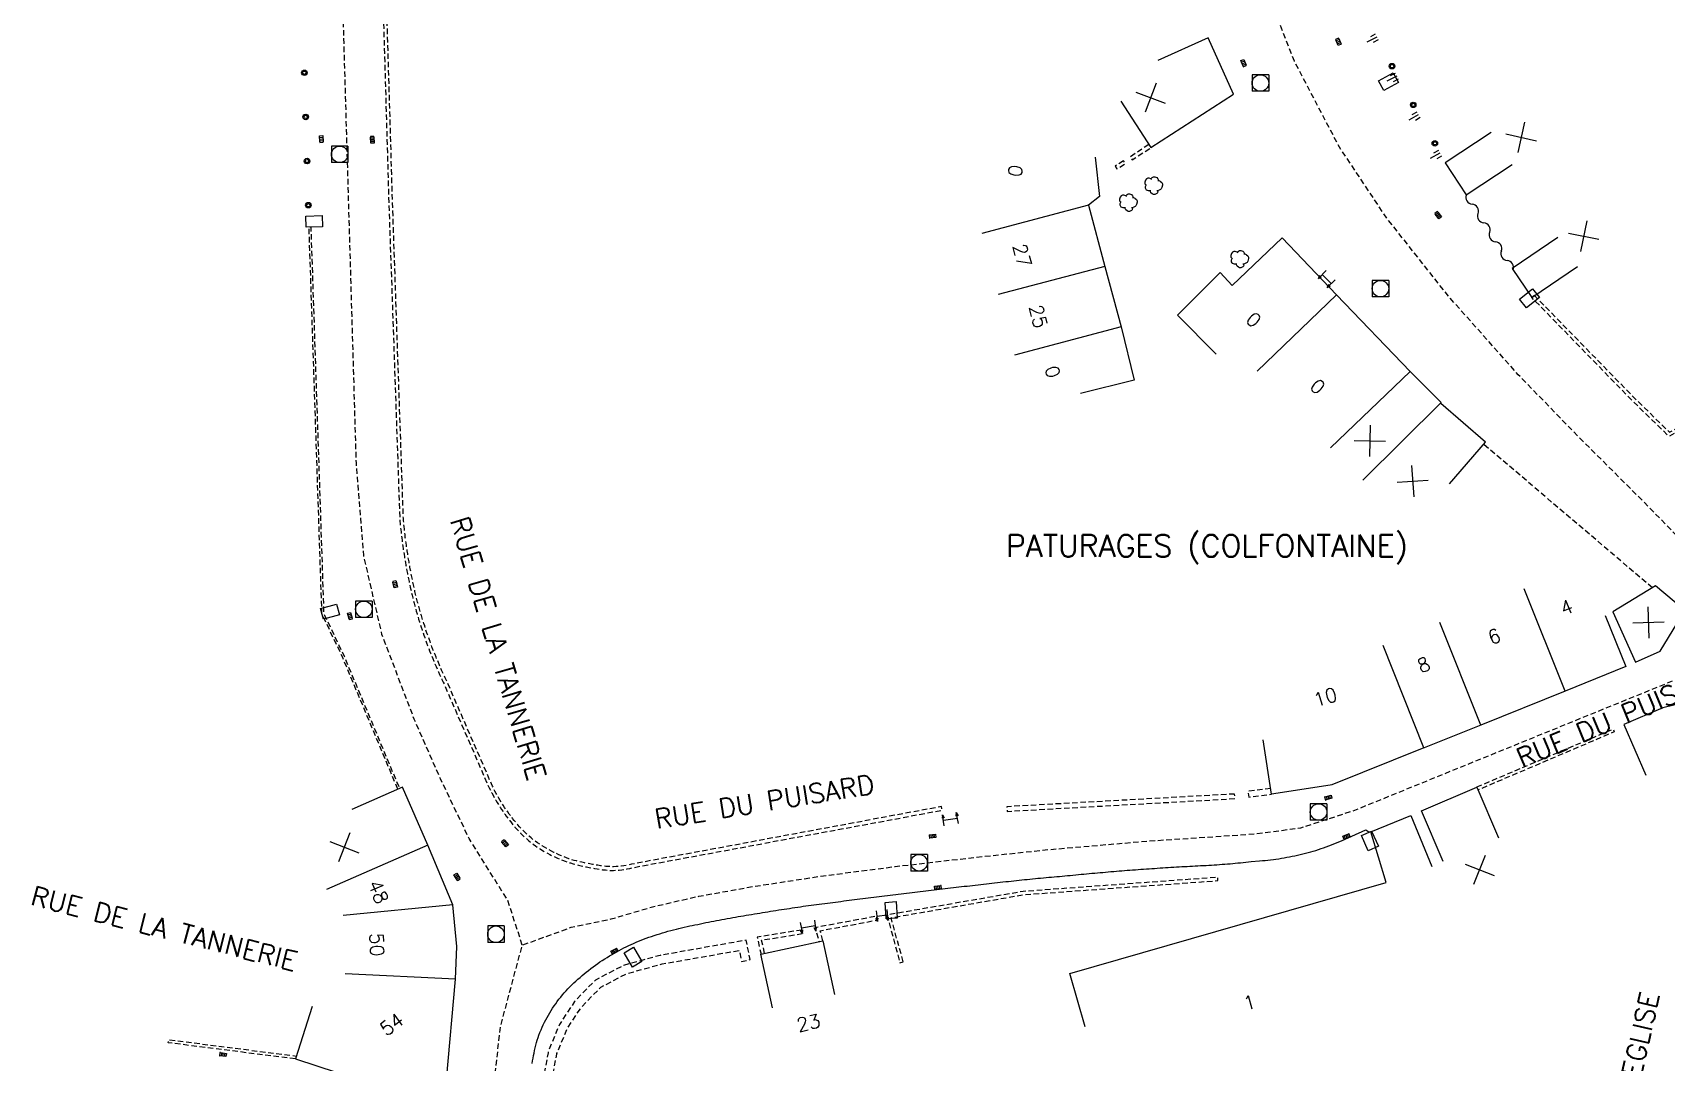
# Model space of a CAD drawing. Header units: millimetres. Extents: x 113000 to 114001, y 121999 to 123000.
# Drawn here: x 113758.1 to 113906.2, y 122689.9 to 122783.2 of the extents above; entities that cross this region are included whole.
import ezdxf
from ezdxf.enums import TextEntityAlignment as Align

# ---------------------------------------------------------------- set-up
doc = ezdxf.new("R2010")
doc.units = ezdxf.units.MM
doc.linetypes.add('DASHED', pattern=[0.75, 0.5, -0.25])
doc.layers.get('0').update_dxf_attribs({"linetype": 'CONTINUOUS'})
for name, color, linetype in [('W0001', 6, 'DASHED'), ('W0008', 7, 'CONTINUOUS'), ('W0100', 7, 'CONTINUOUS'), ('W0105', 7, 'CONTINUOUS'), ('W0112', 1, 'DASHED'), ('W0211', 2, 'CONTINUOUS'), ('W0300', 7, 'CONTINUOUS'), ('W0310', 3, 'CONTINUOUS'), ('W0322', 7, 'CONTINUOUS'), ('W0400', 7, 'CONTINUOUS'), ('W0420', 7, 'CONTINUOUS'), ('W0980', 7, 'CONTINUOUS'), ('W0989', 7, 'CONTINUOUS'), ('W0991', 7, 'CONTINUOUS'), ('W1102', 7, 'CONTINUOUS'), ('W1471', 7, 'CONTINUOUS')]:
    doc.layers.add(name, color=color, linetype=linetype)
doc.styles.get("Standard").update_dxf_attribs({"font": 'romans.shx', "width": 0.85})

# ---------------------------------------------------------------- blocks, each defined once
blk = doc.blocks.new('t310o')
at = {"color": 0, "linetype": 'Continuous'}
for centre, start, end in [((-0.5, 0.38), 216.8699, 323.1304), ((0.5, -0.37), 36.8699, 143.1303)]:
    blk.add_arc(centre, 0.625, start, end, dxfattribs=at)
blk = doc.blocks.new('t322o')
at = {"color": 0, "linetype": 'Continuous'}
for radius in [0.25, 0.15]:
    blk.add_circle((0, 0), radius, dxfattribs=at)
blk = doc.blocks.new('T400')
for p, q in [((-0.15, 0.3), (0.15, 0.3)), ((-0.15, -0.25), (-0.15, 0.3)), ((-0.15, 0.15), (0.15, 0.15)), ((-0.15, 0), (0.15, 0)), ((0.15, 0.3), (0.15, -0.25)), ((-0.15, -0.15), (0.15, -0.15)), ((-0.15, -0.25), (-0.15, -0.3)), ((-0.15, -0.3), (0.15, -0.3)), ((0.15, -0.3), (0.15, -0.25))]:
    blk.add_line(p, q)
blk = doc.blocks.new('T420')
for p, q in [((0.75, 0.75), (-0.75, 0.75)), ((-0.75, 0.75), (-0.75, -0.75)), ((0.75, 0.75), (0.75, -0.75)), ((0.75, -0.75), (-0.75, -0.75))]:
    blk.add_line(p, q)
blk.add_ellipse((0, 0), major_axis=(-0.53, 0.53), ratio=1, start_param=3.926991, end_param=10.210176)
blk = doc.blocks.new('t105o')
for p, q in [((-0.5, 0), (0.5, 0)), ((0.5, 0), (0.2, 0.1)), ((0.5, 0), (0.2, -0.1))]:
    blk.add_line(p, q)
blk = doc.blocks.new('T300')
for p, q in [((-0.8, 0.51), (-0.86, 0.34)), ((-0.86, 0.34), (-0.86, 0.17)), ((-0.86, 0.17), (-0.74, 0.06)), ((-0.69, 0.63), (-0.8, 0.51)), ((-0.8, -0.06), (-0.74, 0.06)), ((-0.74, 0.06), (-0.69, 0.11)), ((-0.57, 0.69), (-0.69, 0.63)), ((-0.46, 0.69), (-0.57, 0.69)), ((-0.29, 0.63), (-0.46, 0.69)), ((-0.29, 0.63), (-0.17, 0.74)), ((-0.23, 0.57), (-0.29, 0.63)), ((-0.17, 0.74), (-0.06, 0.8)), ((-0.06, 0.8), (0.06, 0.8)), ((0.06, 0.8), (0.23, 0.74)), ((0.23, 0.74), (0.34, 0.63)), ((0.34, 0.63), (0.4, 0.51)), ((0.46, 0.46), (0.34, 0.46)), ((0.4, 0.51), (0.4, 0.46)), ((0.57, 0.4), (0.46, 0.46)), ((0.57, 0.4), (0.69, 0.29)), ((0.69, 0.29), (0.74, 0.17)), ((0.74, 0.06), (0.69, -0.17)), ((0.74, 0.17), (0.74, 0.06)), ((-0.8, -0.17), (-0.8, -0.06)), ((-0.8, -0.23), (-0.8, -0.17)), ((-0.74, -0.34), (-0.8, -0.23)), ((-0.69, -0.4), (-0.74, -0.34)), ((-0.51, -0.46), (-0.69, -0.4)), ((-0.4, -0.46), (-0.51, -0.46)), ((-0.4, -0.46), (-0.34, -0.46)), ((-0.34, -0.46), (-0.34, -0.4)), ((-0.34, -0.51), (-0.34, -0.46)), ((-0.29, -0.63), (-0.34, -0.51)), ((-0.17, -0.74), (-0.29, -0.63)), ((-0.06, -0.8), (-0.17, -0.74)), ((0.06, -0.8), (-0.06, -0.8)), ((0.17, -0.74), (0.06, -0.8)), ((0.23, -0.69), (0.17, -0.74)), ((0.29, -0.46), (0.23, -0.46)), ((0.29, -0.63), (0.23, -0.69)), ((0.46, -0.4), (0.29, -0.46)), ((0.34, -0.51), (0.29, -0.63)), ((0.34, -0.51), (0.34, -0.46)), ((0.57, -0.34), (0.46, -0.4)), ((0.63, -0.29), (0.57, -0.34)), ((0.69, -0.17), (0.63, -0.29))]:
    blk.add_line(p, q)
blk = doc.blocks.new('T1471')
at = {"color": 0, "linetype": 'Continuous', "flags": 128}
blk.add_lwpolyline([(-0.75, -0.5), (-0.75, 0.5), (0.75, 0.5), (0.75, -0.5), (-0.75, -0.5)], dxfattribs=at)
blk = doc.blocks.new('t991o')
at = {"color": 0, "linetype": 'Continuous'}
for p, q in [((-1, 1), (1, -1)), ((-1, -1), (1, 1))]:
    blk.add_line(p, q, dxfattribs=at)
blk = doc.blocks.new('t211o')
at = {"color": 0, "linetype": 'Continuous'}
for p, q in [((-0.29, 0.5), (-0.29, 0)), ((0, 1), (0, 0)), ((0.29, 0.5), (0.29, 0))]:
    blk.add_line(p, q, dxfattribs=at)

msp = doc.modelspace()

# ---------------------------------------------------------------- linework, layer by layer
at = {"layer": 'W0001', "flags": 128}
for points in [[(113802.5, 122700.55), (113801.19, 122704.59), (113797.67, 122710.22), (113795.08, 122715.63), (113792.7, 122721.02), (113789.78, 122728.71), (113788.13, 122735.85), (113787.46, 122744.21), (113786.92, 122762.52), (113786.3, 122783.78), (113785.98, 122798.47), (113786.75, 122806.57), (113788.57, 122813.56), (113791.04, 122819.66), (113794.07, 122825.26), (113797.19, 122830.47), (113800.2, 122835.5), (113802.97, 122839.3), (113805.74, 122842.58), (113808.71, 122845.86), (113807.32, 122852.25), (113805.83, 122858.08), (113801.54, 122871.1), (113797.67, 122887.11), (113796.09, 122894.4), (113795.89, 122899.29), (113796.69, 122907.83), (113797.75, 122914.49), (113802.62, 122914.76), (113809.85, 122915.91), (113837.55, 122923), (113847.65, 122927.51), (113854.73, 122932.25), (113859.24, 122931.5)], [(113929.86, 122710.73), (113928.82, 122712.03), (113925.11, 122716.44), (113918.26, 122725.3), (113910.38, 122734.32), (113904.2, 122740.66), (113898.36, 122746.48), (113892.77, 122752.24), (113886.57, 122759.2), (113880.89, 122766.38), (113876.56, 122772.86), (113872.48, 122780.64), (113868.55, 122790.79), (113866.34, 122797.76), (113863.61, 122805.72), (113862.01, 122810.06), (113856.22, 122810.5), (113852.53, 122811.3), (113846.32, 122814.54), (113837.1, 122821.46), (113824.19, 122831.58), (113817.04, 122837.24), (113811.9, 122841.22), (113808.71, 122845.86)], [(113799.4, 122682.18), (113799.88, 122687.51), (113800.53, 122693.19), (113801.8, 122697.95), (113802.5, 122700.55), (113806.94, 122702.16), (113810.56, 122702.92), (113814.29, 122704.02), (113818.5, 122704.98), (113823.61, 122705.89), (113829.8, 122706.83), (113836.3, 122707.67), (113843.67, 122708.52), (113850.24, 122709.21), (113859.32, 122709.99), (113864.35, 122710.32), (113868.93, 122710.63), (113873.07, 122711.18), (113877.96, 122712.78), (113907.03, 122724.6), (113914.16, 122730)]]:
    msp.add_lwpolyline(points, dxfattribs=at)
at = {"layer": 'W0008', "flags": 128}
msp.add_lwpolyline([(113803.39, 122689.81), (113803.43, 122690.05), (113803.47, 122690.29), (113803.51, 122690.53), (113803.56, 122690.77), (113803.61, 122691), (113803.66, 122691.24), (113803.72, 122691.47), (113803.79, 122691.71), (113803.86, 122691.94), (113803.93, 122692.17), (113804.01, 122692.4), (113804.1, 122692.64), (113804.2, 122692.87), (113804.3, 122693.1), (113804.4, 122693.32), (113804.51, 122693.55), (113804.62, 122693.77), (113804.74, 122693.98), (113804.86, 122694.2), (113804.98, 122694.41), (113805.11, 122694.62), (113805.25, 122694.83), (113805.39, 122695.04), (113805.53, 122695.24), (113805.67, 122695.44), (113805.82, 122695.64), (113805.98, 122695.84), (113806.14, 122696.03), (113806.3, 122696.22), (113806.47, 122696.41), (113806.64, 122696.59), (113806.81, 122696.77), (113806.99, 122696.95), (113807.17, 122697.12), (113807.36, 122697.29), (113807.54, 122697.45), (113807.73, 122697.62), (113807.92, 122697.78), (113808.11, 122697.94), (113808.3, 122698.1), (113808.5, 122698.26), (113808.71, 122698.42), (113808.91, 122698.58), (113809.12, 122698.73), (113809.33, 122698.87), (113809.54, 122699.02), (113809.75, 122699.16), (113809.97, 122699.3), (113810.19, 122699.43), (113810.4, 122699.57), (113810.63, 122699.7), (113810.85, 122699.82), (113811.06, 122699.94), (113811.27, 122700.06), (113811.49, 122700.17), (113811.71, 122700.29), (113811.92, 122700.39), (113812.14, 122700.5), (113812.36, 122700.6), (113812.59, 122700.7), (113812.81, 122700.8), (113813.03, 122700.89), (113813.26, 122700.99), (113813.49, 122701.08), (113813.73, 122701.17), (113813.97, 122701.26), (113814.22, 122701.34), (113814.46, 122701.43), (113814.71, 122701.51), (113814.96, 122701.58), (113815.21, 122701.66), (113815.45, 122701.73), (113815.7, 122701.8), (113815.96, 122701.86), (113816.21, 122701.93), (113816.46, 122701.99), (113816.7, 122702.05), (113816.94, 122702.11), (113817.18, 122702.17), (113817.43, 122702.22), (113817.67, 122702.28), (113817.91, 122702.33), (113818.15, 122702.38), (113818.4, 122702.43), (113818.64, 122702.49), (113818.88, 122702.54), (113819.13, 122702.59), (113819.37, 122702.63), (113819.62, 122702.68), (113819.86, 122702.73), (113820.1, 122702.78), (113820.35, 122702.82), (113820.59, 122702.87), (113820.84, 122702.91), (113821.08, 122702.96), (113821.33, 122703), (113821.57, 122703.04), (113821.81, 122703.09), (113822.06, 122703.13), (113822.3, 122703.17), (113822.55, 122703.21), (113822.79, 122703.25), (113823.04, 122703.29), (113823.28, 122703.33), (113823.53, 122703.37), (113823.78, 122703.41), (113824.02, 122703.45), (113824.27, 122703.49), (113824.51, 122703.53), (113824.76, 122703.57), (113825, 122703.61), (113825.25, 122703.65), (113825.49, 122703.69), (113825.74, 122703.73), (113825.98, 122703.76), (113826.23, 122703.8), (113826.48, 122703.84), (113826.72, 122703.88), (113826.97, 122703.92), (113827.21, 122703.96), (113827.46, 122703.99), (113827.7, 122704.03), (113827.95, 122704.07), (113828.19, 122704.1), (113828.44, 122704.14), (113828.68, 122704.17), (113828.93, 122704.2), (113829.17, 122704.23), (113829.42, 122704.27), (113829.66, 122704.3), (113829.91, 122704.33), (113830.15, 122704.36), (113830.4, 122704.39), (113830.64, 122704.42), (113830.89, 122704.45), (113831.14, 122704.48), (113831.38, 122704.51), (113831.63, 122704.55), (113831.87, 122704.58), (113832.12, 122704.61), (113832.36, 122704.64), (113832.61, 122704.67), (113832.85, 122704.7), (113833.1, 122704.73), (113833.35, 122704.76), (113833.6, 122704.79), (113833.85, 122704.83), (113834.1, 122704.86), (113834.35, 122704.89), (113834.59, 122704.92), (113834.84, 122704.95), (113835.09, 122704.98), (113835.34, 122705.01), (113835.59, 122705.04), (113835.84, 122705.07), (113836.09, 122705.1), (113836.34, 122705.13), (113836.58, 122705.16), (113836.83, 122705.19), (113837.08, 122705.22), (113837.33, 122705.25), (113837.58, 122705.29), (113837.83, 122705.32), (113838.08, 122705.35), (113838.33, 122705.37), (113838.57, 122705.4), (113838.82, 122705.43), (113839.07, 122705.46), (113839.32, 122705.49), (113839.57, 122705.52), (113839.82, 122705.55), (113840.07, 122705.58), (113840.32, 122705.61), (113840.57, 122705.64), (113840.82, 122705.67), (113841.07, 122705.7), (113841.32, 122705.73), (113841.57, 122705.76), (113841.82, 122705.79), (113842.06, 122705.82), (113842.31, 122705.85), (113842.56, 122705.88), (113842.81, 122705.9), (113843.06, 122705.93), (113843.31, 122705.96), (113843.56, 122705.99), (113843.81, 122706.02), (113844.06, 122706.05), (113844.31, 122706.08), (113844.56, 122706.1), (113844.81, 122706.13), (113845.06, 122706.16), (113845.31, 122706.19), (113845.56, 122706.22), (113845.81, 122706.24), (113846.06, 122706.27), (113846.31, 122706.3), (113846.56, 122706.32), (113846.81, 122706.35), (113847.05, 122706.38), (113847.3, 122706.4), (113847.54, 122706.43), (113847.78, 122706.45), (113848.02, 122706.48), (113848.27, 122706.5), (113848.51, 122706.53), (113848.75, 122706.55), (113849, 122706.57), (113849.24, 122706.6), (113849.48, 122706.62), (113849.73, 122706.64), (113849.97, 122706.67), (113850.21, 122706.69), (113850.45, 122706.71), (113850.7, 122706.74), (113850.94, 122706.76), (113851.18, 122706.78), (113851.43, 122706.8), (113851.67, 122706.83), (113851.92, 122706.85), (113852.16, 122706.87), (113852.41, 122706.9), (113852.66, 122706.92), (113852.9, 122706.94), (113853.15, 122706.97), (113853.39, 122706.99), (113853.64, 122707.01), (113853.88, 122707.03), (113854.13, 122707.06), (113854.38, 122707.08), (113854.62, 122707.1), (113854.87, 122707.12), (113855.11, 122707.14), (113855.36, 122707.16), (113855.61, 122707.19), (113855.85, 122707.21), (113856.1, 122707.23), (113856.34, 122707.25), (113856.59, 122707.27), (113856.84, 122707.29), (113857.08, 122707.31), (113857.33, 122707.33), (113857.57, 122707.35), (113857.82, 122707.37), (113858.07, 122707.38), (113858.32, 122707.4), (113858.57, 122707.42), (113858.81, 122707.44), (113859.06, 122707.45), (113859.31, 122707.47), (113859.56, 122707.49), (113859.8, 122707.5), (113860.05, 122707.52), (113860.3, 122707.54), (113860.55, 122707.55), (113860.8, 122707.57), (113861.04, 122707.58), (113861.29, 122707.6), (113861.54, 122707.61), (113861.79, 122707.63), (113862.03, 122707.64), (113862.27, 122707.66), (113862.52, 122707.67), (113862.76, 122707.68), (113863.01, 122707.7), (113863.25, 122707.71), (113863.49, 122707.72), (113863.74, 122707.73), (113863.98, 122707.75), (113864.23, 122707.76), (113864.47, 122707.77), (113864.71, 122707.79), (113864.96, 122707.8), (113865.2, 122707.81), (113865.44, 122707.83), (113865.69, 122707.85), (113865.93, 122707.87), (113866.17, 122707.88), (113866.41, 122707.9), (113866.65, 122707.92), (113866.89, 122707.94), (113867.12, 122707.97), (113867.36, 122707.99), (113867.6, 122708.01), (113867.84, 122708.04), (113868.08, 122708.06), (113868.31, 122708.09), (113868.55, 122708.11), (113869.33, 122708.18), (113869.58, 122708.21), (113869.83, 122708.23), (113870.07, 122708.26), (113870.32, 122708.28), (113870.57, 122708.32), (113870.81, 122708.35), (113871.06, 122708.38), (113871.3, 122708.42), (113871.55, 122708.46), (113871.79, 122708.51), (113872.04, 122708.55), (113872.28, 122708.6), (113872.52, 122708.65), (113872.76, 122708.7), (113873, 122708.75), (113873.24, 122708.81), (113873.48, 122708.87), (113873.72, 122708.93), (113873.96, 122708.99), (113874.19, 122709.06), (113874.43, 122709.13), (113874.67, 122709.21), (113874.9, 122709.29), (113875.13, 122709.37), (113875.37, 122709.45), (113875.6, 122709.54), (113875.83, 122709.63), (113876.06, 122709.72), (113876.28, 122709.81), (113876.51, 122709.91), (113876.74, 122710.01), (113878.96, 122710.98), (113879.24, 122710.8)], dxfattribs=at)
at = {"layer": 'W0100', "flags": 128}
for points in [[(113856.76, 122777.02), (113859.47, 122772.82), (113866.97, 122777.67), (113864.67, 122782.77), (113860.11, 122780.71)], [(113890.3, 122774.2), (113886.14, 122771.43), (113888.05, 122768.54), (113892.22, 122771.3)], [(113854.41, 122771.96), (113854.82, 122768.39), (113853.83, 122767.61), (113855.3, 122762.06), (113856.77, 122756.59), (113857.96, 122751.75), (113853.1, 122750.55)], [(113886.54, 122742.34), (113889.81, 122746.13), (113885.74, 122749.64), (113885.77, 122749.72), (113882.98, 122752.53), (113876.31, 122759.48), (113871.38, 122764.63), (113866.85, 122760.32), (113865.75, 122761.49), (113861.87, 122757.63), (113865.4, 122754.09)], [(113896.36, 122764.66), (113892.22, 122761.85), (113893.99, 122759.24), (113898.13, 122762.05)], [(113875.82, 122760.5), (113875.01, 122761.32)], [(113900.65, 122730.43), (113902.53, 122725.8), (113897.02, 122723.56), (113889.39, 122720.49), (113884.24, 122718.42), (113884.22, 122718.42), (113875.86, 122715.07), (113875.73, 122715.04), (113870.4, 122714.22), (113869.64, 122719.16)], [(113931.45, 122701.21), (113930.57, 122702.99), (113927.38, 122704.3), (113927.41, 122704.39), (113922.21, 122706.53), (113917.59, 122717.15), (113914.44, 122724.12), (113905.87, 122722.06), (113902.35, 122720.54), (113904.33, 122715.95)], [(113783.46, 122694.99), (113781.93, 122690.23), (113785.73, 122689.01), (113794.01, 122687.15), (113795.64, 122688.34), (113796.43, 122697.46), (113796.57, 122700.43), (113796.2, 122704.2), (113793.93, 122709.6), (113791.63, 122714.85), (113787.05, 122712.85)], [(113885.97, 122708.13), (113884, 122712.72), (113889.02, 122714.87), (113890.99, 122710.28)], [(113840.67, 122711.86), (113841.93, 122712.06)], [(113853.53, 122693.15), (113852.14, 122697.96), (113880.8, 122706.23), (113879.42, 122710.8), (113883.03, 122712.3), (113884.95, 122707.68)], [(113834.63, 122703.17), (113835.58, 122703.28)], [(113827.79, 122702.1), (113829.04, 122702.31)], [(113825.17, 122694.85), (113824.12, 122699.74), (113829.75, 122700.95), (113830.8, 122696.07)]]:
    msp.add_lwpolyline(points, dxfattribs=at)
msp.add_lwpolyline([(113907.83, 122730.89), (113905.21, 122733.1), (113901.33, 122730.74), (113903.39, 122726.18), (113905.63, 122727.19), (113907.14, 122729.67)], close=True, dxfattribs=at)
at = {"layer": 'W0112', "flags": 128}
for points in [[(113810.42, 122834.31), (113810.16, 122834.31), (113809.9, 122834.3), (113809.65, 122834.29), (113809.37, 122834.27), (113809.1, 122834.27), (113808.83, 122834.25), (113808.56, 122834.23), (113808.29, 122834.18), (113808.04, 122834.11), (113807.79, 122834.03), (113807.54, 122833.93), (113807.3, 122833.83), (113807.06, 122833.72), (113806.83, 122833.6), (113806.6, 122833.47), (113806.38, 122833.34), (113806.18, 122833.2), (113805.98, 122833.06), (113805.79, 122832.91), (113805.6, 122832.75), (113805.41, 122832.59), (113805.22, 122832.43), (113805.04, 122832.27), (113804.85, 122832.11), (113804.67, 122831.95), (113804.47, 122831.78), (113804.27, 122831.6), (113804.08, 122831.43), (113803.89, 122831.25), (113803.7, 122831.07), (113803.51, 122830.89), (113803.32, 122830.71), (113803.14, 122830.52), (113802.95, 122830.34), (113802.77, 122830.15), (113801.4, 122828.37), (113797.18, 122822.12), (113796.52, 122820.82), (113795.58, 122818.5), (113793.9, 122813.87), (113791.5, 122807.09), (113789.27, 122793.54), (113789.65, 122793.53), (113790.4, 122767.81), (113791.39, 122739.21), (113791.41, 122738.96), (113791.43, 122738.71), (113791.46, 122738.46), (113791.48, 122738.21), (113791.51, 122737.96), (113791.54, 122737.71), (113791.57, 122737.46), (113791.6, 122737.21), (113791.63, 122736.96), (113791.67, 122736.71), (113791.7, 122736.46), (113791.74, 122736.21), (113791.78, 122735.97), (113791.82, 122735.72), (113791.86, 122735.47), (113791.91, 122735.22), (113791.95, 122734.97), (113791.99, 122734.73), (113792.04, 122734.48), (113792.09, 122734.23), (113792.14, 122733.99), (113792.18, 122733.74), (113792.24, 122733.49), (113792.29, 122733.25), (113792.34, 122733), (113792.4, 122732.76), (113792.45, 122732.51), (113792.51, 122732.27), (113792.57, 122732.02), (113792.63, 122731.78), (113792.69, 122731.53), (113792.76, 122731.29), (113792.82, 122731.05), (113792.89, 122730.81), (113792.96, 122730.56), (113793.03, 122730.32), (113793.1, 122730.08), (113793.18, 122729.84), (113793.25, 122729.6), (113793.33, 122729.36), (113793.41, 122729.13), (113793.49, 122728.89), (113793.57, 122728.65), (113793.66, 122728.41), (113793.74, 122728.18), (113793.83, 122727.94), (113793.91, 122727.71), (113794, 122727.47), (113794.1, 122727.23), (113794.19, 122726.99), (113794.28, 122726.75), (113794.38, 122726.51), (113794.48, 122726.27), (113794.58, 122726.03), (113794.68, 122725.79), (113794.79, 122725.55), (113794.89, 122725.32), (113795, 122725.08), (113795.11, 122724.85), (113795.22, 122724.61), (113795.33, 122724.38), (113799.39, 122715.03), (113799.5, 122714.8), (113799.61, 122714.58), (113799.73, 122714.35), (113799.85, 122714.13), (113799.97, 122713.91), (113800.09, 122713.69), (113800.22, 122713.48), (113800.35, 122713.26), (113800.49, 122713.05), (113800.62, 122712.84), (113800.76, 122712.64), (113800.91, 122712.43), (113801.05, 122712.23), (113801.2, 122712.03), (113801.36, 122711.83), (113801.51, 122711.63), (113801.67, 122711.43), (113801.83, 122711.24), (113802, 122711.05), (113802.17, 122710.87), (113802.35, 122710.69), (113802.53, 122710.51), (113802.71, 122710.34), (113802.9, 122710.17), (113803.09, 122710.01), (113803.29, 122709.85), (113803.49, 122709.7), (113803.69, 122709.55), (113803.9, 122709.4), (113804.11, 122709.26), (113804.33, 122709.13), (113804.55, 122709), (113804.77, 122708.88), (113804.99, 122708.76), (113805.22, 122708.65), (113805.45, 122708.54), (113805.68, 122708.44), (113805.91, 122708.34), (113806.15, 122708.24), (113806.39, 122708.15), (113806.62, 122708.06), (113806.86, 122707.99), (113807.1, 122707.91), (113807.34, 122707.85), (113807.58, 122707.79), (113807.82, 122707.73), (113808.07, 122707.68), (113808.31, 122707.63), (113808.56, 122707.58), (113808.8, 122707.54), (113809.05, 122707.5), (113809.29, 122707.45), (113809.54, 122707.42), (113809.78, 122707.38), (113810.03, 122707.36), (113810.28, 122707.33), (113810.52, 122707.32), (113810.77, 122707.32), (113811.02, 122707.33), (113811.27, 122707.35), (113811.51, 122707.37), (113811.76, 122707.41), (113812, 122707.45), (113812.24, 122707.5), (113812.48, 122707.56), (113840.55, 122712.77), (113840.49, 122713.1), (113812.41, 122707.88), (113812.17, 122707.82), (113811.94, 122707.77), (113811.7, 122707.73), (113811.47, 122707.7), (113811.24, 122707.68), (113811, 122707.66), (113810.77, 122707.65), (113810.53, 122707.65), (113810.3, 122707.67), (113810.06, 122707.68), (113809.82, 122707.71), (113809.58, 122707.74), (113809.35, 122707.78), (113809.1, 122707.82), (113808.86, 122707.86), (113808.62, 122707.91), (113808.38, 122707.96), (113808.14, 122708), (113807.9, 122708.06), (113807.66, 122708.11), (113807.42, 122708.17), (113807.19, 122708.23), (113806.96, 122708.3), (113806.73, 122708.38), (113806.5, 122708.46), (113806.27, 122708.55), (113806.04, 122708.64), (113805.81, 122708.74), (113805.59, 122708.84), (113805.37, 122708.95), (113805.14, 122709.06), (113804.93, 122709.17), (113804.71, 122709.29), (113804.5, 122709.41), (113804.29, 122709.54), (113804.08, 122709.68), (113803.88, 122709.82), (113803.68, 122709.96), (113803.49, 122710.11), (113803.3, 122710.26), (113803.12, 122710.42), (113802.93, 122710.58), (113802.76, 122710.75), (113802.58, 122710.92), (113802.41, 122711.09), (113802.25, 122711.27), (113802.08, 122711.46), (113801.93, 122711.65), (113801.77, 122711.84), (113801.62, 122712.03), (113801.47, 122712.23), (113801.32, 122712.42), (113801.18, 122712.62), (113801.04, 122712.82), (113800.9, 122713.03), (113800.76, 122713.23), (113800.63, 122713.44), (113800.5, 122713.65), (113800.38, 122713.86), (113800.26, 122714.07), (113800.14, 122714.29), (113800.02, 122714.51), (113799.91, 122714.72), (113799.8, 122714.95), (113799.7, 122715.17), (113795.63, 122724.52), (113795.52, 122724.76), (113795.41, 122724.99), (113795.3, 122725.22), (113795.19, 122725.45), (113795.09, 122725.69), (113794.99, 122725.92), (113794.89, 122726.16), (113794.79, 122726.39), (113794.69, 122726.63), (113794.59, 122726.87), (113794.5, 122727.11), (113794.4, 122727.35), (113794.31, 122727.59), (113794.22, 122727.82), (113794.14, 122728.05), (113794.05, 122728.29), (113793.97, 122728.52), (113793.89, 122728.76), (113793.8, 122729), (113793.72, 122729.23), (113793.65, 122729.47), (113793.57, 122729.7), (113793.49, 122729.94), (113793.42, 122730.18), (113793.35, 122730.42), (113793.28, 122730.66), (113793.21, 122730.9), (113793.14, 122731.14), (113793.08, 122731.38), (113793.01, 122731.62), (113792.95, 122731.86), (113792.89, 122732.1), (113792.83, 122732.34), (113792.77, 122732.59), (113792.72, 122732.83), (113792.66, 122733.07), (113792.61, 122733.32), (113792.56, 122733.56), (113792.51, 122733.81), (113792.46, 122734.05), (113792.41, 122734.3), (113792.37, 122734.54), (113792.32, 122734.79), (113792.28, 122735.03), (113792.23, 122735.28), (113792.19, 122735.53), (113792.15, 122735.77), (113792.11, 122736.02), (113792.07, 122736.27), (113792.03, 122736.51), (113791.99, 122736.76), (113791.96, 122737.01), (113791.93, 122737.25), (113791.89, 122737.5), (113791.87, 122737.75), (113791.84, 122737.99), (113791.81, 122738.24), (113791.79, 122738.49), (113791.76, 122738.74), (113791.74, 122738.99), (113791.72, 122739.23), (113790.74, 122767.82), (113789.97, 122793.85), (113789.66, 122793.86), (113791.82, 122807.01), (113794.21, 122813.75), (113795.89, 122818.39), (113796.82, 122820.68), (113797.46, 122821.95), (113801.67, 122828.17), (113803.02, 122829.93), (113803.19, 122830.11), (113803.37, 122830.29), (113803.56, 122830.47), (113803.74, 122830.65), (113803.93, 122830.83), (113804.11, 122831.01), (113804.3, 122831.18), (113804.49, 122831.36), (113804.69, 122831.53), (113804.88, 122831.7), (113805.07, 122831.86), (113805.25, 122832.02), (113805.44, 122832.18), (113805.62, 122832.34), (113805.81, 122832.5), (113805.99, 122832.65), (113806.18, 122832.79), (113806.37, 122832.93), (113806.56, 122833.06), (113806.76, 122833.18), (113806.98, 122833.31), (113807.21, 122833.42), (113807.43, 122833.53), (113807.66, 122833.63), (113807.89, 122833.71), (113808.13, 122833.79), (113808.37, 122833.85), (113808.61, 122833.9), (113808.86, 122833.92), (113809.11, 122833.94), (113809.39, 122833.94), (113809.66, 122833.96), (113809.92, 122833.97), (113810.17, 122833.98), (113810.23, 122833.98)], [(113859.29, 122773.1), (113857.6, 122771.98), (113857.78, 122771.71), (113859.47, 122772.82)], [(113791.22, 122714.67), (113786.19, 122726.68), (113784.34, 122730.57), (113783.17, 122765.64), (113783.33, 122765.65), (113784.5, 122730.61), (113786.34, 122726.74), (113791.37, 122714.74)], [(113904.93, 122732.93), (113889.64, 122745.93)], [(113889.02, 122714.88), (113901.36, 122720.13), (113901.47, 122719.87), (113889.13, 122714.61)], [(113870.34, 122714.73), (113868.28, 122714.48), (113868.34, 122713.96), (113870.4, 122714.22)], [(113829.75, 122700.95), (113829.49, 122701.85), (113834.69, 122702.82), (113834.63, 122703.17), (113829.04, 122702.13), (113829.41, 122700.88)], [(113824.46, 122699.8), (113824.18, 122701), (113827.86, 122701.59), (113827.81, 122701.91), (113823.78, 122701.27), (113824.14, 122699.73)], [(113781.93, 122690.23), (113770.4, 122691.7), (113770.44, 122691.98), (113782.02, 122690.49)]]:
    msp.add_lwpolyline(points, dxfattribs=at)
for points in [[(113857, 122771.61), (113856.24, 122771.15), (113856.4, 122770.89), (113857.16, 122771.35)], [(113894.2, 122759.45), (113903.13, 122750.3), (113906.47, 122747.02), (113907.69, 122747.71), (113907.84, 122747.45), (113906.42, 122746.65), (113902.91, 122750.08), (113893.99, 122759.24)], [(113867.06, 122714.24), (113846.42, 122713.09), (113846.45, 122712.67), (113867.08, 122713.82)], [(113837.02, 122699.02), (113835.93, 122703.03), (113847.94, 122705.12), (113865.55, 122706.39), (113865.53, 122706.69), (113847.9, 122705.41), (113835.55, 122703.27), (113836.73, 122698.94)], [(113854.23, 122611.79), (113847.38, 122617.31), (113843.22, 122621.4), (113838.76, 122627.49), (113834.39, 122636.62), (113829.66, 122645.97), (113827.48, 122649.15), (113818.31, 122662.46), (113808.25, 122677.14), (113806.24, 122680.6), (113805.26, 122684.29), (113805.13, 122688.11), (113805.63, 122690.67), (113805.64, 122690.72), (113806.57, 122692.97), (113807.85, 122694.92), (113809.61, 122696.73), (113811.97, 122697.97), (113815.17, 122698.84), (113822.16, 122700.07), (113822.36, 122699.07), (113823.15, 122699.23), (113822.79, 122700.99), (113815, 122699.62), (113811.68, 122698.71), (113809.12, 122697.38), (113807.23, 122695.43), (113805.86, 122693.34), (113804.85, 122690.91), (113804.84, 122690.78), (113804.33, 122688.18), (113804.46, 122684.17), (113805.5, 122680.3), (113807.57, 122676.71), (113817.65, 122662), (113826.82, 122648.69), (113828.97, 122645.56), (113833.67, 122636.26), (113838.07, 122627.08), (113842.61, 122620.87), (113846.85, 122616.71), (113853.73, 122611.16)]]:
    msp.add_lwpolyline(points, close=True, dxfattribs=at)
at = {"layer": 'W1102', "flags": 128}
for points in [[(113853.83, 122767.61), (113844.16, 122765.05)], [(113855.3, 122762.06), (113845.63, 122759.51)], [(113876.31, 122759.48), (113869.09, 122752.56)], [(113856.77, 122756.59), (113847.11, 122754)], [(113882.98, 122752.53), (113875.76, 122745.61)], [(113885.77, 122749.72), (113878.69, 122742.67)], [(113897.02, 122723.56), (113893.29, 122732.84)], [(113889.39, 122720.49), (113885.66, 122729.77)], [(113884.22, 122718.42), (113880.51, 122727.7)], [(113793.93, 122709.6), (113784.76, 122705.6)], [(113796.2, 122704.2), (113786.25, 122703.22)], [(113796.43, 122697.46), (113786.45, 122697.93)]]:
    msp.add_lwpolyline(points, dxfattribs=at)

# ---------------------------------------------------------------- block references
at = {"layer": 'W0105'}
for p, rotation in [((113875.01, 122761.32), 225.5543750549674), ((113875.82, 122760.5), 224.5132458774164), ((113840.67, 122711.86), 98.28562499492058), ((113841.93, 122712.06), 100.7369190789465), ((113834.63, 122703.17), 276.7487429917759), ((113835.58, 122703.28), 275.2796237139904), ((113827.79, 122702.1), 280.6770753918644), ((113829.04, 122702.31), 276.5339487247609)]:
    msp.add_blockref('t105o', p, dxfattribs=dict(at, rotation=rotation))
at = {"layer": 'W0211'}
for p, rotation in [((113879.97, 122782.87), 116.9445584035578), ((113881.78, 122779.31), 116.9445584035578), ((113883.74, 122775.82), 119.4347270883141), ((113885.7, 122772.34), 119.4347270883141)]:
    msp.add_blockref('t211o', p, dxfattribs=dict(at, rotation=rotation))
at = {"layer": 'W0300'}
for p in [(113859.77, 122769.36), (113857.48, 122767.82), (113867.57, 122762.71)]:
    msp.add_blockref('T300', p, dxfattribs=at)
at = {"layer": 'W0310', "rotation": 301.8837997484149}
for p in [(113888.59, 122767.69), (113889.64, 122765.99), (113890.7, 122764.29), (113891.76, 122762.59)]:
    msp.add_blockref('t310o', p, dxfattribs=at)
at = {"layer": 'W0322'}
for p, rotation in [((113881.33, 122780.2), 116.9445584035578), ((113782.75, 122779.6), 91.69541719781311), ((113883.25, 122776.69), 119.4347270883141), ((113782.87, 122775.6), 91.69541719781311), ((113885.21, 122773.21), 119.4347270883141), ((113782.99, 122771.6), 91.69541719781311), ((113783.11, 122767.6), 91.69541719781311)]:
    msp.add_blockref('t322o', p, dxfattribs=dict(at, rotation=rotation))
at = {"layer": 'W0400'}
for p, rotation in [((113876.46, 122782.41), 202.6827401926004), ((113867.87, 122780.48), 21.71756284573696), ((113784.29, 122773.6), 1.791196443375709), ((113788.9, 122773.53), 181.610618444881), ((113885.51, 122766.69), 216.2006883359647), ((113790.97, 122733.24), 193.1098617819026), ((113786.87, 122730.37), 15.61044310073005), ((113875.55, 122713.92), 285.8437074524973), ((113839.68, 122710.41), 276.4905799105543), ((113877.2, 122710.39), 113.5308491315496), ((113800.93, 122709.77), 218.8936714796343), ((113796.59, 122706.73), 32.60672164492711), ((113840.17, 122705.77), 96.74433131554869), ((113810.85, 122700), 119.3404642465854), ((113775.36, 122690.63), 262.4378620296852)]:
    msp.add_blockref('T400', p, dxfattribs=dict(at, rotation=rotation))
at = {"layer": 'W0420'}
for p in [(113869.4, 122778.67), (113785.95, 122772.21), (113880.28, 122760.04), (113788.14, 122730.98), (113874.67, 122712.61), (113838.46, 122708.01), (113800.11, 122701.53)]:
    msp.add_blockref('T420', p, dxfattribs=at)
at = {"layer": 'W0991'}
for p, rotation in [((113859.44, 122777.34), 294.2861889194313), ((113893.03, 122773.75), 302.4199365592017), ((113898.7, 122764.8), 303.6532045551676), ((113879.31, 122746.24), 313.7855464241422), ((113883.2, 122742.59), 319.1714797364529), ((113904.58, 122729.79), 46.66464828257511), ((113786.36, 122709.42), 293.5746338508064), ((113889.27, 122707.37), 23.22688743186475)]:
    msp.add_blockref('t991o', p, dxfattribs=dict(at, rotation=rotation))
at = {"layer": 'W1471'}
for p, rotation in [((113881.01, 122778.8), 208.3958733346221), ((113783.64, 122766.13), 1.722042115489908), ((113893.79, 122759.15), 218.6405930584955), ((113785.06, 122730.77), 15.43596347074111), ((113879.33, 122709.99), 114.0397559818133), ((113835.93, 122703.71), 93.96478055831291), ((113812.53, 122699.46), 120.3837647625496)]:
    msp.add_blockref('T1471', p, dxfattribs=dict(at, rotation=rotation))

# ---------------------------------------------------------------- texts
at = {"layer": 'W0980'}
msp.add_text('PATURAGES (COLFONTAINE)', height=2, dxfattribs=at).set_placement((113864.55, 122736.6), align=Align.MIDDLE)
at = {"layer": 'W0989'}
for s, rotation, p in [('RUE DE LA TANNERIE', 286.6158, (113800.31, 122727.44)), ('RUE DU PUISARD', 22.8791, (113902, 122721.3)), ('RUE DU PUISARD', 9.1841, (113824.44, 122713.56)), ('RUE DE LA TANNERIE', 345.8715, (113770.04, 122702.06)), ("PLACE DE L'EGLISE", 77.2633, (113902.26, 122685.34))]:
    msp.add_text(s, height=1.75, rotation=rotation, dxfattribs=at).set_placement(p, align=Align.MIDDLE)
at = {"layer": 'W0991'}
for s, rotation, p in [('0', 82.3821, (113847.19, 122770.71)), ('27', 284.8229, (113847.8, 122763.04)), ('25', 285.0105, (113849.27, 122757.52)), ('0', 313.7178, (113868.79, 122757.22)), ('0', 283.8238, (113850.57, 122752.5)), ('0', 313.8069, (113874.59, 122751.16)), ('4', 22.1197, (113897.14, 122731.17)), ('6', 21.8944, (113890.59, 122728.52)), ('8', 21.9087, (113884.2, 122725.95)), ('10', 16.9047, (113875.28, 122723.02)), ('48', 292.8962, (113789.45, 122705.36)), ('50', 271.9564, (113789.32, 122700.59)), ('1', 16.1099, (113868.41, 122695.37)), ('54', 36.4996, (113790.66, 122693.37)), ('23', 12.3602, (113828.44, 122693.5))]:
    msp.add_text(s, height=1.25, rotation=rotation, dxfattribs=at).set_placement(p, align=Align.MIDDLE)

doc.saveas('drawing.dxf')
